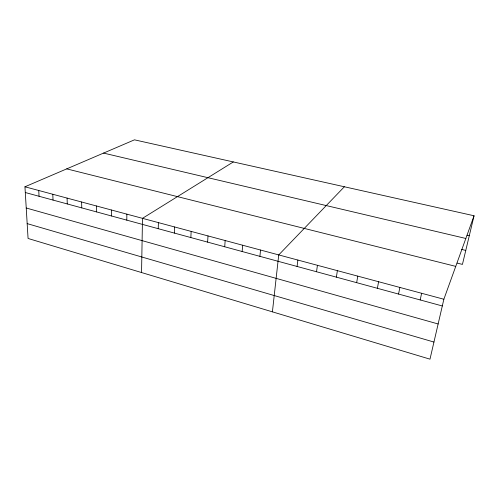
<?xml version="1.0" encoding="UTF-8"?>
<svg xmlns="http://www.w3.org/2000/svg" width="499" height="499" viewBox="0 0 499 499"><rect width="100%" height="100%" fill="white"/><g stroke="black" fill="none" stroke-linecap="round" stroke-linejoin="round"><path stroke-width="0.75" d="M126.808 220.14L126.852 214.14M141.554 272.548L142.483 218.337L233.32 161.938M158.233 228.692L158.401 222.61M174.388 233.083L174.625 226.97M190.843 237.561L191.154 231.405M207.615 242.121L208.002 235.927M224.712 246.774L225.174 240.537M242.14 251.515L242.676 245.24M259.91 256.349L260.528 250.03M272.41 311.844L278.735 254.92L344.36 186.769M297.08 266.46L297.878 260.06M316.528 271.749L317.426 265.306M336.388 277.151L337.38 270.664M356.666 282.665L357.764 276.134M377.387 288.303L378.591 281.723M398.558 294.061L399.867 287.436M420.189 299.943L421.624 293.275M474.05 215.768L443.861 299.244L429.988 359.168L28.069 238.466L24.95 186.788L134.468 139.832L474.05 215.768L462.436 264.401L457.184 263.098M467.083 235.204L469.285 235.721M103.549 153.087L465.841 238.472M461.419 249.363L465.779 250.417M66.729 168.874L455.743 266.379M24.95 186.788L443.861 299.244M25.299 192.527L442.301 305.962M26.229 208.002L438.134 323.976M27.171 223.614L433.949 342.058M38.754 190.493L39.047 196.269M52.794 194.261L53.037 200.074M67.084 198.097L67.271 203.948M81.624 202.001L81.761 207.89M96.432 205.975L96.513 211.9M111.502 210.023L111.527 215.986"/></g></svg>
